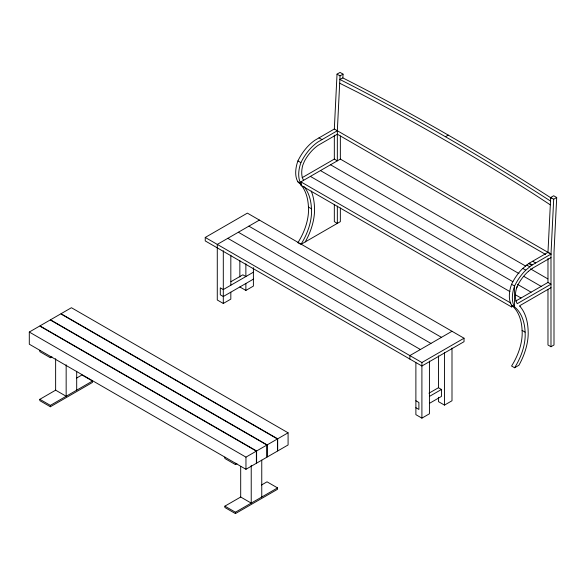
<?xml version="1.0" encoding="UTF-8"?>
<svg xmlns="http://www.w3.org/2000/svg" width="586" height="586" viewBox="0 0 586 586"><rect width="100%" height="100%" fill="white"/><g stroke="black" fill="none" stroke-linecap="round" stroke-linejoin="round"><path stroke-width="0.88" d="M300.171 243.974L297.915 242.67A43.327 25.015 -60 0 0 308.441 207.056A64.672 37.336 -60 0 0 299.439 183.213L297.915 181.858A27.923 16.122 -60 0 1 296.992 163.75L297.915 160.923A34.266 19.785 -60 0 1 314.975 140.215L334.328 129.001L337.031 74.144L340.041 72.408L343.052 74.144L342.861 77.923L339.865 79.454A2608.674 1591.613 63 0 1 550.51 201.064M302.127 177.69L334.328 159.099L337.338 160.835L337.338 130.737L340.041 75.88L343.052 74.144M512.75 306.266L511.563 306.947L511.563 305.189A27.901 16.108 -60 0 1 510.648 287.089L511.571 284.269A34.266 19.785 -60 0 1 522.771 268.417L528.631 263.561L547.976 252.354L550.686 197.497L553.689 195.761L556.7 197.497L553.997 252.354L553.997 344.993L550.987 346.729L547.976 344.993L547.976 289.557M550.987 346.729L550.994 254.082L553.689 199.233L556.7 197.497M337.338 130.737L317.978 141.951A34.266 19.785 -60 0 0 300.918 162.659L299.995 165.486A27.923 16.122 -60 0 0 300.918 183.601L297.915 181.858M515.731 301.065L547.976 282.445L550.994 284.181L517.226 303.68L516.325 301.841A23.652 13.661 -60 0 1 516.471 288.444L518.097 284.532A30.011 17.324 -60 0 1 526.77 272.864L528.447 271.296M516.471 288.444L517.145 286.4M305.255 241.901L306.581 239.469A47.591 27.476 -60 0 0 314.557 209.759L314.455 206.858A68.892 39.775 -60 0 0 311.203 191.051M511.563 284.291L514.581 286.005L514.574 306.925L511.563 305.189L513.094 306.559A64.672 37.336 -60 0 1 522.104 330.394A43.327 25.015 -60 0 1 511.571 366.016L514.581 367.752A43.327 25.015 -60 0 0 525.107 332.137A64.672 37.336 -60 0 0 516.105 308.295L514.574 306.925A27.901 16.108 -60 0 1 513.658 288.832L514.581 286.005A34.266 19.785 -60 0 1 525.781 270.153L531.641 265.297L550.987 254.09L547.991 252.346M528.455 271.296L532.388 268.3M532.396 268.293L550.987 257.562M29.3 332.042L39.716 326.028L256.375 451.117L256.375 463.277L245.959 469.291L29.3 344.202L29.3 332.042L245.959 457.131L256.375 451.117M511.563 306.947L300.918 185.337L300.918 181.858L340.349 159.099L525.649 266.081M205.246 237.447L247.373 213.128L464.031 338.217L464.031 341.689L421.905 366.008L205.246 240.927L205.246 237.447L421.905 362.536L464.031 338.217M259.408 220.08L217.281 244.399L217.281 299.995L223.303 303.467L230.825 299.124L230.825 292.18M39.833 350.281L39.833 351.651L50.367 357.731L51.942 356.823M230.979 281.661L242.86 274.805L245.871 276.541L245.871 263.803M253.394 272.197L223.303 289.572L220.292 287.836L220.292 294.78L223.303 296.516L253.394 279.148M76.429 378.168L81.959 374.974L92.493 381.054L92.493 382.424L50.367 406.75L39.833 400.663L39.833 399.3L55.633 390.173L66.159 396.261L66.159 364.792M239.85 286.964L245.871 290.436L253.394 286.093L253.394 267.677M39.833 399.3L50.367 405.38L92.493 381.054M451.996 331.266L409.87 355.585L409.87 359.064M256.609 450.978L266.908 445.038L266.908 457.197L256.609 463.138L256.609 450.978L39.951 325.889L50.242 319.949L266.908 445.038M267.143 444.899L277.434 438.958L277.434 451.117L267.143 457.058L267.143 444.899L50.484 319.81L60.776 313.869L277.434 438.958M277.676 438.819L288.085 432.805L288.085 444.964L277.676 450.978L277.676 438.819L61.017 313.73L71.426 307.716L288.085 432.805M224.892 457.131L224.892 458.494L235.425 464.573L236.949 463.694M550.987 287.66L519.482 305.848L520.031 306.434M261.495 485.01L267.026 481.824L277.559 487.904L277.559 489.266L235.425 513.592L224.892 507.513L224.892 506.143L240.692 497.023L251.226 503.103L251.226 465.343M428.952 393.213L438.453 387.727L441.463 389.463L441.463 396.414L429.589 403.271M429.589 396.326L441.463 389.463M224.892 506.143L235.425 512.223L277.559 487.904M415.884 362.815L415.884 414.661L421.905 418.133L429.428 413.789L429.428 361.079M438.453 397.286L438.453 401.63L444.474 405.102L451.996 400.758L451.996 348.047M514.581 367.752L518.918 365.246L520.243 362.807A47.591 27.476 -60 0 0 528.213 333.104L528.118 330.204A68.892 39.775 -60 0 0 520.031 306.434M445.36 136.692L448.363 135.161M339.682 83.234L357.423 92.134A2604.418 1589.02 63 0 1 532.703 193.329L550.32 204.844M337.031 74.144L340.041 75.88M550.686 197.497L553.689 199.233M334.328 129.001L550.987 254.09M545.603 254.456L337.338 134.216L318.249 145.255A30.011 17.324 -60 0 0 304.434 161.187L302.815 165.098A23.652 13.661 -60 0 0 302.662 178.496L303.57 180.334M318.974 137.864L321.985 139.607M535.641 262.946L532.747 261.283M529.231 263.18L532.242 264.916M528.631 263.561L531.641 265.297M526.646 265.011L529.656 266.747M530.403 268.82L547.822 278.885M522.771 268.417L525.781 270.153M330.526 164.769L518.991 273.581M523.745 276.328L541.164 286.386M320.454 170.585L512.882 281.683M517.628 284.422L531.092 292.194M297.915 160.923L300.918 162.659M310.382 176.401L509.937 291.608M515.482 294.809L521.027 298.01M300.918 181.858L510.772 303.013M299.094 182.913L301.358 184.216M308.441 207.056L311.452 208.792A43.327 25.015 -60 0 1 300.918 244.406L340.349 221.64L340.349 208.008M522.097 330.401L525.115 332.137M248.882 226.159L441.463 337.346M238.348 232.239L430.93 343.425M227.815 238.319L420.404 349.505M415.884 400.758L418.895 402.494L418.895 409.446L415.884 407.71M547.976 258.492L547.976 282.445M444.474 352.391L444.474 405.102M438.453 355.878L438.453 387.727M421.905 362.536L421.905 418.133M340.349 136.025L340.349 159.099M337.338 206.111L337.338 223.383L334.328 221.64L334.328 204.375M334.328 135.139L334.328 159.099M261.759 460.164L261.759 497.023M245.959 457.131L245.959 469.291M245.871 283.492L245.871 290.436M240.692 466.456L240.692 497.023M239.85 260.609L239.85 276.966M235.425 463.211L235.425 464.573M235.425 512.223L235.425 513.592M230.825 255.196L230.825 285.228M223.303 250.72L223.303 303.467M76.693 371.297L76.693 390.173M55.633 358.713L55.633 390.173M50.367 356.361L50.367 357.731M50.367 405.38L50.367 406.75M303.863 186.458A64.672 37.336 -60 0 1 311.452 208.792M342.861 77.923A2608.674 1591.613 63 0 1 551.316 198.127"/></g></svg>
